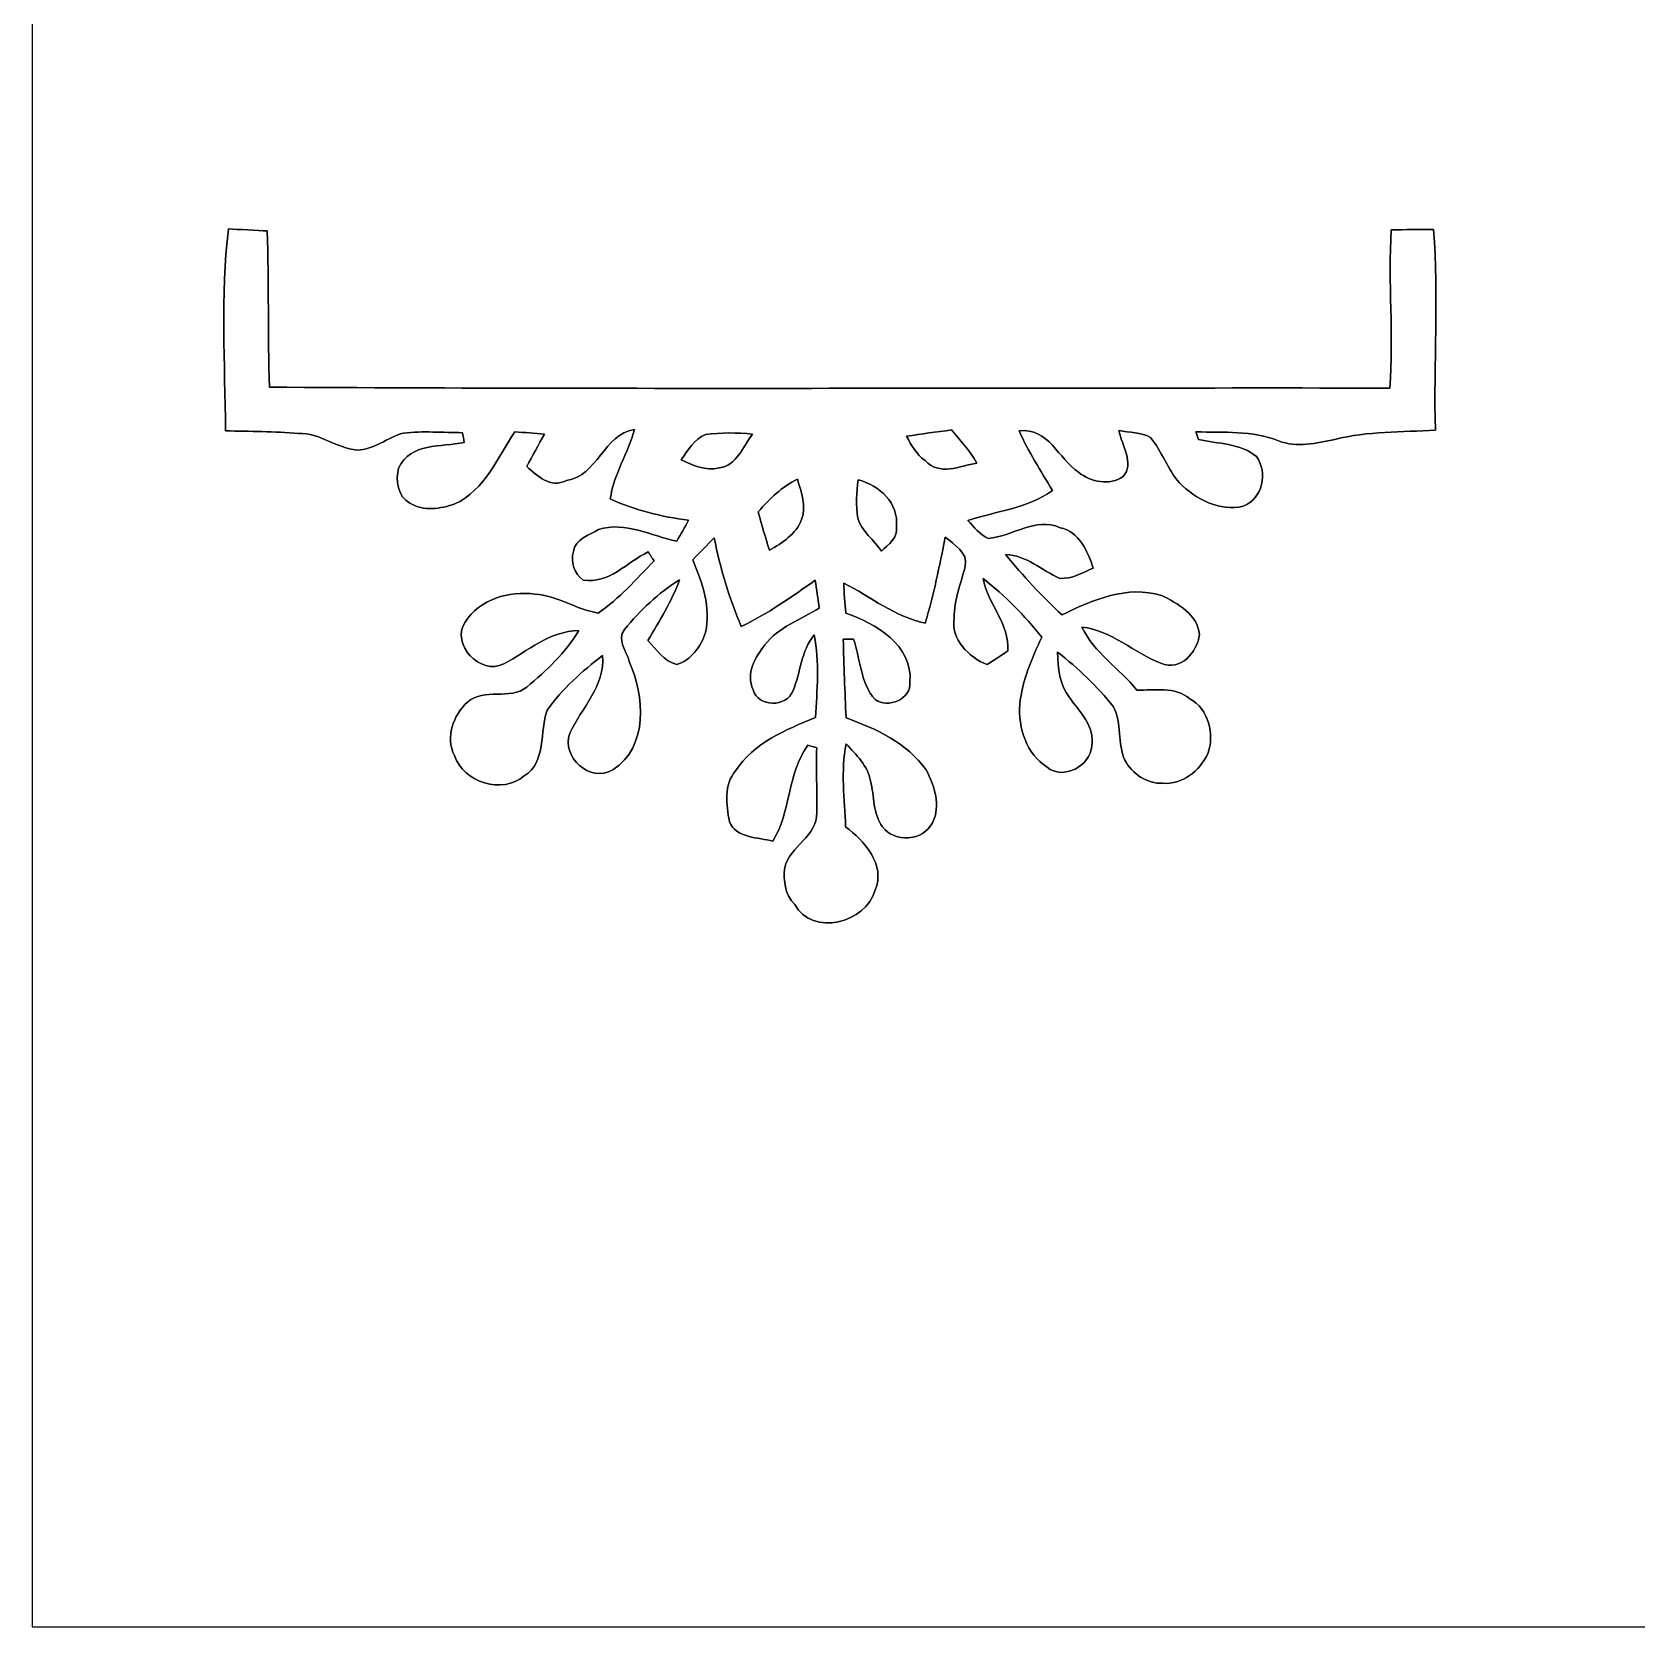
# Model space of a CAD drawing. Header units: centimetres. Extents: x -16.8 to 16.8, y -16.7 to 16.7.
# Drawn here: x -16.77 to 0, y -16.67 to 0 of the extents above; entities that cross this region are included whole.
import ezdxf

# ---------------------------------------------------------------- set-up
doc = ezdxf.new("R2010")
doc.units = ezdxf.units.CM
doc.header["$MEASUREMENT"] = 0
doc.layers.add('Layer 1', color=7, linetype='Continuous')

msp = doc.modelspace()

# ---------------------------------------------------------------- linework, layer by layer
at = {"layer": 'Layer 1', "color": 7}
for points, knots in [([(-16.77458, 16.66875), (-16.77458, 16.66875), (16.77458, 16.66875), (16.77458, 16.66875), (16.77458, 16.66875), (16.77458, 16.66875), (16.77458, -16.66875), (16.77458, -16.66875), (16.77458, -16.66875), (16.77458, -16.66875), (-16.77458, -16.66875), (-16.77458, -16.66875), (-16.77458, -16.66875), (-16.77458, -16.66875), (-16.77458, 16.66875), (-16.77458, 16.66875), (-16.77458, 16.66875), (-16.77458, 16.66875), (-16.77458, 16.66875), (-16.77458, 16.66875)], [0, 0, 0, 0, 0.16666667, 0.16666667, 0.16666667, 0.16666667, 0.33333333, 0.33333333, 0.33333333, 0.33333333, 0.5, 0.5, 0.5, 0.5, 0.66666667, 0.66666667, 0.66666667, 0.66666667, 1, 1, 1, 1]), ([(-14.72318, -2.05705), (-14.80361, -2.75661), (-14.75916, -3.46463), (-14.75176, -4.16701), (-14.75176, -4.16701), (-14.4974, -4.17407), (-14.24234, -4.17407), (-13.9887, -4.19488), (-13.9887, -4.19488), (-13.76786, -4.18747), (-13.59464, -4.35046), (-13.3798, -4.36809), (-13.3798, -4.36809), (-13.19918, -4.36951), (-13.06019, -4.23298), (-12.89121, -4.19135), (-12.89121, -4.19135), (-12.68765, -4.16666), (-12.48093, -4.18712), (-12.27596, -4.18677), (-12.27596, -4.18677), (-12.27138, -4.21217), (-12.26185, -4.26261), (-12.25691, -4.28801), (-12.25691, -4.28801), (-12.49856, -4.33987), (-12.81783, -4.28766), (-12.94306, -4.55612), (-12.94306, -4.55612), (-12.97693, -4.67819), (-12.954, -4.85881), (-12.82524, -4.92301), (-12.82524, -4.92301), (-12.68307, -5.01156), (-12.5035, -4.98299), (-12.35428, -4.93042), (-12.35428, -4.93042), (-12.04031, -4.78508), (-11.90943, -4.44747), (-11.72916, -4.17724), (-11.72916, -4.17724), (-11.62579, -4.18571), (-11.52278, -4.19347), (-11.41906, -4.2037), (-11.41906, -4.2037), (-11.48256, -4.31482), (-11.54501, -4.42736), (-11.60427, -4.54096), (-11.60427, -4.54096), (-11.48997, -4.6415), (-11.36015, -4.76885), (-11.1887, -4.68806), (-11.1887, -4.68806), (-10.85921, -4.63832), (-10.80382, -4.20264), (-10.4775, -4.15325), (-10.4775, -4.15325), (-10.54276, -4.40267), (-10.69834, -4.61963), (-10.73044, -4.87962), (-10.73044, -4.87962), (-10.47115, -5.00062), (-10.19351, -5.06377), (-9.912, -5.10258), (-9.912, -5.10258), (-9.95151, -5.17631), (-9.99349, -5.24863), (-10.03653, -5.32024), (-10.03653, -5.32024), (-10.3064, -5.26627), (-10.57381, -5.1121), (-10.8525, -5.19783), (-10.8525, -5.19783), (-10.94599, -5.25639), (-11.10086, -5.29872), (-11.11603, -5.42819), (-11.11603, -5.42819), (-11.15131, -5.53967), (-11.10298, -5.65997), (-11.01513, -5.72805), (-11.01513, -5.72805), (-10.74349, -5.77109), (-10.55934, -5.54037), (-10.33427, -5.43384), (-10.33427, -5.43384), (-10.3191, -5.45712), (-10.28806, -5.50404), (-10.27289, -5.52732), (-10.27289, -5.52732), (-10.46163, -5.71465), (-10.63449, -5.9249), (-10.8585, -6.07166), (-10.8585, -6.07166), (-11.08604, -6.03673), (-11.2843, -5.8861), (-11.51819, -5.87446), (-11.51819, -5.87446), (-11.78595, -5.83741), (-12.10098, -5.92631), (-12.24774, -6.16797), (-12.24774, -6.16797), (-12.40261, -6.39657), (-12.08723, -6.72712), (-11.84451, -6.604), (-11.84451, -6.604), (-11.59298, -6.46959), (-11.36403, -6.26004), (-11.06099, -6.25546), (-11.06099, -6.25546), (-11.19752, -6.48723), (-11.39966, -6.67314), (-11.60286, -6.84601), (-11.60286, -6.84601), (-11.78172, -6.98641), (-12.04877, -6.85059), (-12.2234, -7.00193), (-12.2234, -7.00193), (-12.37051, -7.14093), (-12.45976, -7.36882), (-12.35957, -7.56144), (-12.35957, -7.56144), (-12.25973, -7.84507), (-11.86215, -7.96996), (-11.62967, -7.77381), (-11.62967, -7.77381), (-11.39684, -7.62741), (-11.47022, -7.3092), (-11.39014, -7.08625), (-11.39014, -7.08625), (-11.2335, -6.8647), (-11.02607, -6.68091), (-10.81193, -6.51616), (-10.81193, -6.51616), (-10.78265, -6.83683), (-11.03101, -7.06014), (-11.15413, -7.32825), (-11.15413, -7.32825), (-11.24373, -7.5819), (-10.94317, -7.85001), (-10.70434, -7.71102), (-10.70434, -7.71102), (-10.32757, -7.46301), (-10.37555, -6.94196), (-10.53253, -6.57825), (-10.53253, -6.57825), (-10.55899, -6.47171), (-10.66588, -6.34929), (-10.58333, -6.24417), (-10.58333, -6.24417), (-10.41788, -6.04449), (-10.22703, -5.86176), (-10.00619, -5.72382), (-10.00619, -5.72382), (-10.08803, -5.9496), (-10.21786, -6.1535), (-10.33815, -6.36023), (-10.33815, -6.36023), (-10.24784, -6.45266), (-10.16953, -6.57684), (-10.03618, -6.6107), (-10.03618, -6.6107), (-9.88695, -6.56555), (-9.78076, -6.42126), (-9.73596, -6.27662), (-9.73596, -6.27662), (-9.67458, -6.01486), (-9.7723, -5.75416), (-9.86719, -5.51462), (-9.86719, -5.51462), (-9.79382, -5.43772), (-9.72009, -5.36152), (-9.64459, -5.28743), (-9.64459, -5.28743), (-9.58109, -5.60423), (-9.49008, -5.91467), (-9.36131, -6.21136), (-9.36131, -6.21136), (-9.08544, -6.08189), (-8.83779, -5.90268), (-8.58838, -5.72946), (-8.58838, -5.72946), (-8.5725, -5.82824), (-8.56156, -5.91679), (-8.54604, -6.0198), (-8.54604, -6.0198), (-8.74254, -6.13763), (-8.97079, -6.22018), (-9.11684, -6.40574), (-9.11684, -6.40574), (-9.21561, -6.53768), (-9.31686, -6.70207), (-9.2389, -6.87388), (-9.2389, -6.87388), (-9.18739, -7.06014), (-8.88753, -7.05944), (-8.82015, -6.88305), (-8.82015, -6.88305), (-8.74007, -6.69078), (-8.73795, -6.46783), (-8.60002, -6.30096), (-8.60002, -6.30096), (-8.53969, -6.58424), (-8.57179, -6.87811), (-8.58591, -7.16492), (-8.58591, -7.16492), (-8.89564, -7.29051), (-9.23325, -7.42809), (-9.42093, -7.72231), (-9.42093, -7.72231), (-9.54758, -7.86659), (-9.51618, -8.0772), (-9.48619, -8.25041), (-9.48619, -8.25041), (-9.41776, -8.42786), (-9.17928, -8.41481), (-9.03217, -8.45714), (-9.03217, -8.45714), (-8.84202, -8.14458), (-8.88012, -7.75617), (-8.66775, -7.45314), (-8.66775, -7.45314), (-8.64411, -7.46019), (-8.59649, -7.4736), (-8.5725, -7.4803), (-8.5725, -7.4803), (-8.58061, -7.70572), (-8.56827, -7.9308), (-8.5725, -8.15622), (-8.5725, -8.15622), (-8.56403, -8.40105), (-8.85402, -8.51182), (-8.90799, -8.73231), (-8.90799, -8.73231), (-8.92351, -8.86848), (-8.90341, -9.01665), (-8.80251, -9.12001), (-8.80251, -9.12001), (-8.61695, -9.4555), (-8.05603, -9.31122), (-7.96255, -8.96796), (-7.96255, -8.96796), (-7.85036, -8.70373), (-8.07649, -8.45185), (-8.27123, -8.30509), (-8.27123, -8.30509), (-8.28216, -8.01793), (-8.3245, -7.72372), (-8.26453, -7.43902), (-8.26453, -7.43902), (-8.16328, -7.55403), (-8.03663, -7.66727), (-8.01053, -7.82602), (-8.01053, -7.82602), (-7.96925, -7.98583), (-7.98971, -8.17033), (-7.88458, -8.30721), (-7.88458, -8.30721), (-7.76111, -8.47619), (-7.45525, -8.45502), (-7.36318, -8.26382), (-7.36318, -8.26382), (-7.27357, -8.08637), (-7.34166, -7.87612), (-7.42915, -7.71243), (-7.42915, -7.71243), (-7.62635, -7.42985), (-7.95338, -7.28098), (-8.26699, -7.16739), (-8.26699, -7.16739), (-8.27652, -6.89257), (-8.29169, -6.61917), (-8.29522, -6.34471), (-8.29522, -6.34471), (-8.25994, -6.34471), (-8.22466, -6.34506), (-8.18938, -6.34541), (-8.18938, -6.34541), (-8.11389, -6.55214), (-8.11883, -6.80544), (-7.96219, -6.97548), (-7.96219, -6.97548), (-7.82602, -7.0739), (-7.58543, -6.97406), (-7.59813, -6.79168), (-7.59813, -6.79168), (-7.57308, -6.40256), (-7.95232, -6.18525), (-8.27017, -6.07166), (-8.27017, -6.07166), (-8.27864, -5.96583), (-8.2864, -5.86387), (-8.29063, -5.75874), (-8.29063, -5.75874), (-8.00876, -5.90197), (-7.75582, -6.11187), (-7.43973, -6.17784), (-7.43973, -6.17784), (-7.35118, -5.88222), (-7.28874, -5.57953), (-7.22912, -5.2772), (-7.22912, -5.2772), (-7.14093, -5.35799), (-6.98535, -5.44054), (-7.02134, -5.58236), (-7.02134, -5.58236), (-7.06402, -5.76121), (-7.13952, -5.93337), (-7.13528, -6.12175), (-7.13528, -6.12175), (-7.1755, -6.34965), (-6.98359, -6.53309), (-6.79168, -6.6107), (-6.79168, -6.6107), (-6.7377, -6.57507), (-6.62975, -6.50381), (-6.57613, -6.46818), (-6.57613, -6.46818), (-6.55496, -6.18278), (-6.78603, -5.97817), (-6.83401, -5.71041), (-6.83401, -5.71041), (-6.60541, -5.88963), (-6.40221, -6.09882), (-6.21947, -6.3246), (-6.21947, -6.3246), (-6.32742, -6.5465), (-6.42303, -6.77898), (-6.4516, -7.02627), (-6.4516, -7.02627), (-6.46712, -7.27287), (-6.38246, -7.54521), (-6.16444, -7.68209), (-6.16444, -7.68209), (-5.99899, -7.82567), (-5.709, -7.66657), (-5.69807, -7.46196), (-5.69807, -7.46196), (-5.66808, -7.25311), (-5.81942, -7.106), (-5.93161, -6.95607), (-5.93161, -6.95607), (-6.03568, -6.82237), (-6.05226, -6.64492), (-6.05649, -6.48229), (-6.05649, -6.48229), (-5.83883, -6.64669), (-5.64303, -6.84071), (-5.47088, -7.05238), (-5.47088, -7.05238), (-5.38198, -7.22418), (-5.43031, -7.43444), (-5.35164, -7.61048), (-5.35164, -7.61048), (-5.2765, -7.75088), (-5.12128, -7.85954), (-4.95794, -7.85036), (-4.95794, -7.85036), (-4.75051, -7.86977), (-4.57094, -7.71984), (-4.48557, -7.5438), (-4.48557, -7.5438), (-4.41113, -7.34236), (-4.47604, -7.07143), (-4.67431, -6.96701), (-4.67431, -6.96701), (-4.83129, -6.83754), (-5.04155, -6.88093), (-5.22605, -6.87811), (-5.22605, -6.87811), (-5.40632, -6.6481), (-5.67655, -6.48935), (-5.80037, -6.21841), (-5.80037, -6.21841), (-5.48922, -6.2544), (-5.25956, -6.48617), (-4.97734, -6.59518), (-4.97734, -6.59518), (-4.76885, -6.68655), (-4.59528, -6.48018), (-4.572, -6.29708), (-4.572, -6.29708), (-4.5914, -6.0893), (-4.80236, -5.97006), (-4.96852, -5.88786), (-4.96852, -5.88786), (-5.32765, -5.77991), (-5.68995, -5.93372), (-6.00851, -6.09141), (-6.00851, -6.09141), (-6.22159, -5.89739), (-6.41562, -5.6829), (-6.59906, -5.46065), (-6.59906, -5.46065), (-6.38316, -5.46594), (-6.21983, -5.62645), (-6.0325, -5.70971), (-6.0325, -5.70971), (-5.90479, -5.71606), (-5.79367, -5.65326), (-5.6829, -5.60246), (-5.6829, -5.60246), (-5.74005, -5.43137), (-5.8293, -5.21935), (-6.02791, -5.17984), (-6.02791, -5.17984), (-6.28897, -5.06659), (-6.52498, -5.27191), (-6.78039, -5.29202), (-6.78039, -5.29202), (-6.86964, -5.25392), (-6.92856, -5.17243), (-6.99276, -5.10364), (-6.99276, -5.10364), (-6.69608, -5.00768), (-6.37046, -4.97699), (-6.11011, -4.79284), (-6.11011, -4.79284), (-6.23041, -4.58682), (-6.35988, -4.38467), (-6.45866, -4.16736), (-6.45866, -4.16736), (-6.14539, -4.13385), (-6.05084, -4.45911), (-5.8353, -4.59987), (-5.8353, -4.59987), (-5.71041, -4.70535), (-5.50968, -4.74133), (-5.37139, -4.64644), (-5.37139, -4.64644), (-5.24722, -4.51062), (-5.38762, -4.31659), (-5.41373, -4.16419), (-5.41373, -4.16419), (-5.30437, -4.18747), (-5.18372, -4.18077), (-5.08353, -4.2358), (-5.08353, -4.2358), (-4.96711, -4.38326), (-4.90643, -4.56847), (-4.7812, -4.70994), (-4.7812, -4.70994), (-4.6101, -4.88632), (-4.36598, -5.0105), (-4.11445, -4.95582), (-4.11445, -4.95582), (-3.91125, -4.8768), (-3.85374, -4.60163), (-3.97792, -4.43618), (-3.97792, -4.43618), (-4.14302, -4.29436), (-4.38291, -4.30459), (-4.58364, -4.25768), (-4.58364, -4.25768), (-4.58999, -4.23721), (-4.60269, -4.197), (-4.60904, -4.17654), (-4.60904, -4.17654), (-4.32082, -4.18959), (-4.01814, -4.15925), (-3.74579, -4.27143), (-3.74579, -4.27143), (-3.55741, -4.34763), (-3.34857, -4.29648), (-3.15666, -4.25662), (-3.15666, -4.25662), (-2.81376, -4.17124), (-2.4578, -4.17936), (-2.10679, -4.16207), (-2.10679, -4.16207), (-2.12478, -3.46251), (-2.07222, -2.76225), (-2.12549, -2.0641), (-2.12549, -2.0641), (-2.2733, -2.0641), (-2.42076, -2.06481), (-2.56787, -2.06587), (-2.56787, -2.06587), (-2.60103, -2.61691), (-2.54141, -3.16971), (-2.58269, -3.72039), (-2.58269, -3.72039), (-6.48617, -3.71616), (-10.39036, -3.73556), (-14.29385, -3.71087), (-14.29385, -3.71087), (-14.30973, -3.16653), (-14.30055, -2.62184), (-14.31608, -2.07786), (-14.31608, -2.07786), (-14.41768, -2.07257), (-14.62123, -2.06234), (-14.72318, -2.05705)], [0, 0, 0, 0, 0.00806452, 0.00806452, 0.00806452, 0.00806452, 0.01612903, 0.01612903, 0.01612903, 0.01612903, 0.02419355, 0.02419355, 0.02419355, 0.02419355, 0.03225806, 0.03225806, 0.03225806, 0.03225806, 0.04032258, 0.04032258, 0.04032258, 0.04032258, 0.0483871, 0.0483871, 0.0483871, 0.0483871, 0.05645161, 0.05645161, 0.05645161, 0.05645161, 0.06451613, 0.06451613, 0.06451613, 0.06451613, 0.07258065, 0.07258065, 0.07258065, 0.07258065, 0.08064516, 0.08064516, 0.08064516, 0.08064516, 0.08870968, 0.08870968, 0.08870968, 0.08870968, 0.09677419, 0.09677419, 0.09677419, 0.09677419, 0.10483871, 0.10483871, 0.10483871, 0.10483871, 0.11290323, 0.11290323, 0.11290323, 0.11290323, 0.12096774, 0.12096774, 0.12096774, 0.12096774, 0.12903226, 0.12903226, 0.12903226, 0.12903226, 0.13709677, 0.13709677, 0.13709677, 0.13709677, 0.14516129, 0.14516129, 0.14516129, 0.14516129, 0.15322581, 0.15322581, 0.15322581, 0.15322581, 0.16129032, 0.16129032, 0.16129032, 0.16129032, 0.16935484, 0.16935484, 0.16935484, 0.16935484, 0.17741935, 0.17741935, 0.17741935, 0.17741935, 0.18548387, 0.18548387, 0.18548387, 0.18548387, 0.19354839, 0.19354839, 0.19354839, 0.19354839, 0.2016129, 0.2016129, 0.2016129, 0.2016129, 0.20967742, 0.20967742, 0.20967742, 0.20967742, 0.21774194, 0.21774194, 0.21774194, 0.21774194, 0.22580645, 0.22580645, 0.22580645, 0.22580645, 0.23387097, 0.23387097, 0.23387097, 0.23387097, 0.24193548, 0.24193548, 0.24193548, 0.24193548, 0.25, 0.25, 0.25, 0.25, 0.25806452, 0.25806452, 0.25806452, 0.25806452, 0.26612903, 0.26612903, 0.26612903, 0.26612903, 0.27419355, 0.27419355, 0.27419355, 0.27419355, 0.28225806, 0.28225806, 0.28225806, 0.28225806, 0.29032258, 0.29032258, 0.29032258, 0.29032258, 0.2983871, 0.2983871, 0.2983871, 0.2983871, 0.30645161, 0.30645161, 0.30645161, 0.30645161, 0.31451613, 0.31451613, 0.31451613, 0.31451613, 0.32258065, 0.32258065, 0.32258065, 0.32258065, 0.33064516, 0.33064516, 0.33064516, 0.33064516, 0.33870968, 0.33870968, 0.33870968, 0.33870968, 0.34677419, 0.34677419, 0.34677419, 0.34677419, 0.35483871, 0.35483871, 0.35483871, 0.35483871, 0.36290323, 0.36290323, 0.36290323, 0.36290323, 0.37096774, 0.37096774, 0.37096774, 0.37096774, 0.37903226, 0.37903226, 0.37903226, 0.37903226, 0.38709677, 0.38709677, 0.38709677, 0.38709677, 0.39516129, 0.39516129, 0.39516129, 0.39516129, 0.40322581, 0.40322581, 0.40322581, 0.40322581, 0.41129032, 0.41129032, 0.41129032, 0.41129032, 0.41935484, 0.41935484, 0.41935484, 0.41935484, 0.42741935, 0.42741935, 0.42741935, 0.42741935, 0.43548387, 0.43548387, 0.43548387, 0.43548387, 0.44354839, 0.44354839, 0.44354839, 0.44354839, 0.4516129, 0.4516129, 0.4516129, 0.4516129, 0.45967742, 0.45967742, 0.45967742, 0.45967742, 0.46774194, 0.46774194, 0.46774194, 0.46774194, 0.47580645, 0.47580645, 0.47580645, 0.47580645, 0.48387097, 0.48387097, 0.48387097, 0.48387097, 0.49193548, 0.49193548, 0.49193548, 0.49193548, 0.5, 0.5, 0.5, 0.5, 0.50806452, 0.50806452, 0.50806452, 0.50806452, 0.51612903, 0.51612903, 0.51612903, 0.51612903, 0.52419355, 0.52419355, 0.52419355, 0.52419355, 0.53225806, 0.53225806, 0.53225806, 0.53225806, 0.54032258, 0.54032258, 0.54032258, 0.54032258, 0.5483871, 0.5483871, 0.5483871, 0.5483871, 0.55645161, 0.55645161, 0.55645161, 0.55645161, 0.56451613, 0.56451613, 0.56451613, 0.56451613, 0.57258065, 0.57258065, 0.57258065, 0.57258065, 0.58064516, 0.58064516, 0.58064516, 0.58064516, 0.58870968, 0.58870968, 0.58870968, 0.58870968, 0.59677419, 0.59677419, 0.59677419, 0.59677419, 0.60483871, 0.60483871, 0.60483871, 0.60483871, 0.61290323, 0.61290323, 0.61290323, 0.61290323, 0.62096774, 0.62096774, 0.62096774, 0.62096774, 0.62903226, 0.62903226, 0.62903226, 0.62903226, 0.63709677, 0.63709677, 0.63709677, 0.63709677, 0.64516129, 0.64516129, 0.64516129, 0.64516129, 0.65322581, 0.65322581, 0.65322581, 0.65322581, 0.66129032, 0.66129032, 0.66129032, 0.66129032, 0.66935484, 0.66935484, 0.66935484, 0.66935484, 0.67741935, 0.67741935, 0.67741935, 0.67741935, 0.68548387, 0.68548387, 0.68548387, 0.68548387, 0.69354839, 0.69354839, 0.69354839, 0.69354839, 0.7016129, 0.7016129, 0.7016129, 0.7016129, 0.70967742, 0.70967742, 0.70967742, 0.70967742, 0.71774194, 0.71774194, 0.71774194, 0.71774194, 0.72580645, 0.72580645, 0.72580645, 0.72580645, 0.73387097, 0.73387097, 0.73387097, 0.73387097, 0.74193548, 0.74193548, 0.74193548, 0.74193548, 0.75, 0.75, 0.75, 0.75, 0.75806452, 0.75806452, 0.75806452, 0.75806452, 0.76612903, 0.76612903, 0.76612903, 0.76612903, 0.77419355, 0.77419355, 0.77419355, 0.77419355, 0.78225806, 0.78225806, 0.78225806, 0.78225806, 0.79032258, 0.79032258, 0.79032258, 0.79032258, 0.7983871, 0.7983871, 0.7983871, 0.7983871, 0.80645161, 0.80645161, 0.80645161, 0.80645161, 0.81451613, 0.81451613, 0.81451613, 0.81451613, 0.82258065, 0.82258065, 0.82258065, 0.82258065, 0.83064516, 0.83064516, 0.83064516, 0.83064516, 0.83870968, 0.83870968, 0.83870968, 0.83870968, 0.84677419, 0.84677419, 0.84677419, 0.84677419, 0.85483871, 0.85483871, 0.85483871, 0.85483871, 0.86290323, 0.86290323, 0.86290323, 0.86290323, 0.87096774, 0.87096774, 0.87096774, 0.87096774, 0.87903226, 0.87903226, 0.87903226, 0.87903226, 0.88709677, 0.88709677, 0.88709677, 0.88709677, 0.89516129, 0.89516129, 0.89516129, 0.89516129, 0.90322581, 0.90322581, 0.90322581, 0.90322581, 0.91129032, 0.91129032, 0.91129032, 0.91129032, 0.91935484, 0.91935484, 0.91935484, 0.91935484, 0.92741935, 0.92741935, 0.92741935, 0.92741935, 0.93548387, 0.93548387, 0.93548387, 0.93548387, 0.94354839, 0.94354839, 0.94354839, 0.94354839, 0.9516129, 0.9516129, 0.9516129, 0.9516129, 0.95967742, 0.95967742, 0.95967742, 0.95967742, 0.96774194, 0.96774194, 0.96774194, 0.96774194, 0.97580645, 0.97580645, 0.97580645, 0.97580645, 0.98387097, 0.98387097, 0.98387097, 0.98387097, 1, 1, 1, 1]), ([(-9.73737, -4.20652), (-9.57333, -4.18324), (-9.40753, -4.18747), (-9.24278, -4.20088), (-9.24278, -4.20088), (-9.34367, -4.32964), (-9.40858, -4.53425), (-9.59238, -4.55436), (-9.59238, -4.55436), (-9.73561, -4.59105), (-9.86649, -4.52826), (-9.99031, -4.46899), (-9.99031, -4.46899), (-9.91694, -4.37374), (-9.85485, -4.25309), (-9.73737, -4.20652)], [0, 0, 0, 0, 0.2, 0.2, 0.2, 0.2, 0.4, 0.4, 0.4, 0.4, 0.6, 0.6, 0.6, 0.6, 1, 1, 1, 1]), ([(-7.63411, -4.22487), (-7.47818, -4.20053), (-7.32226, -4.17865), (-7.16562, -4.15819), (-7.16562, -4.15819), (-7.06967, -4.26755), (-6.97159, -4.37691), (-6.89892, -4.50427), (-6.89892, -4.50427), (-7.07849, -4.53602), (-7.29615, -4.6415), (-7.44079, -4.47781), (-7.44079, -4.47781), (-7.5311, -4.41572), (-7.58261, -4.31765), (-7.63411, -4.22487)], [0, 0, 0, 0, 0.2, 0.2, 0.2, 0.2, 0.4, 0.4, 0.4, 0.4, 0.6, 0.6, 0.6, 0.6, 1, 1, 1, 1]), ([(-9.18386, -5.01333), (-9.06427, -4.88033), (-8.93798, -4.74874), (-8.77253, -4.67325), (-8.77253, -4.67325), (-8.73795, -4.80907), (-8.67622, -4.95582), (-8.73125, -5.09552), (-8.73125, -5.09552), (-8.78911, -5.24545), (-8.93233, -5.33929), (-9.0678, -5.41443), (-9.0678, -5.41443), (-9.10978, -5.28214), (-9.14859, -5.14738), (-9.18386, -5.01333)], [0, 0, 0, 0, 0.2, 0.2, 0.2, 0.2, 0.4, 0.4, 0.4, 0.4, 0.6, 0.6, 0.6, 0.6, 1, 1, 1, 1]), ([(-8.13964, -4.67854), (-7.91951, -4.73675), (-7.71243, -4.92054), (-7.74065, -5.17066), (-7.74065, -5.17066), (-7.71878, -5.28567), (-7.82532, -5.35517), (-7.89623, -5.42396), (-7.89623, -5.42396), (-7.97772, -5.30966), (-8.09943, -5.21758), (-8.14458, -5.08106), (-8.14458, -5.08106), (-8.16504, -4.94665), (-8.15799, -4.81189), (-8.13964, -4.67854)], [0, 0, 0, 0, 0.2, 0.2, 0.2, 0.2, 0.4, 0.4, 0.4, 0.4, 0.6, 0.6, 0.6, 0.6, 1, 1, 1, 1])]:
    msp.add_open_spline(points, degree=3, knots=knots, dxfattribs=at)
at = {"layer": 'Layer 1', "color": 251}
for points, knots in [([(-14.72318, -2.05705), (-14.62123, -2.06234), (-14.41768, -2.07257), (-14.31608, -2.07786), (-14.31608, -2.07786), (-14.30055, -2.62184), (-14.30973, -3.16653), (-14.29385, -3.71087), (-14.29385, -3.71087), (-10.39036, -3.73556), (-6.48617, -3.71616), (-2.58269, -3.72039), (-2.58269, -3.72039), (-2.54141, -3.16971), (-2.60103, -2.61691), (-2.56787, -2.06587), (-2.56787, -2.06587), (-2.42076, -2.06481), (-2.2733, -2.0641), (-2.12549, -2.0641), (-2.12549, -2.0641), (-2.07222, -2.76225), (-2.12478, -3.46251), (-2.10679, -4.16207), (-2.10679, -4.16207), (-2.4578, -4.17936), (-2.81376, -4.17124), (-3.15666, -4.25662), (-3.15666, -4.25662), (-3.34857, -4.29648), (-3.55741, -4.34763), (-3.74579, -4.27143), (-3.74579, -4.27143), (-4.01814, -4.15925), (-4.32082, -4.18959), (-4.60904, -4.17654), (-4.60904, -4.17654), (-4.60269, -4.197), (-4.58999, -4.23721), (-4.58364, -4.25768), (-4.58364, -4.25768), (-4.38291, -4.30459), (-4.14302, -4.29436), (-3.97792, -4.43618), (-3.97792, -4.43618), (-3.85374, -4.60163), (-3.91125, -4.8768), (-4.11445, -4.95582), (-4.11445, -4.95582), (-4.36598, -5.0105), (-4.6101, -4.88632), (-4.7812, -4.70994), (-4.7812, -4.70994), (-4.90643, -4.56847), (-4.96711, -4.38326), (-5.08353, -4.2358), (-5.08353, -4.2358), (-5.18372, -4.18077), (-5.30437, -4.18747), (-5.41373, -4.16419), (-5.41373, -4.16419), (-5.38762, -4.31659), (-5.24722, -4.51062), (-5.37139, -4.64644), (-5.37139, -4.64644), (-5.50968, -4.74133), (-5.71041, -4.70535), (-5.8353, -4.59987), (-5.8353, -4.59987), (-6.05084, -4.45911), (-6.14539, -4.13385), (-6.45866, -4.16736), (-6.45866, -4.16736), (-6.35988, -4.38467), (-6.23041, -4.58682), (-6.11011, -4.79284), (-6.11011, -4.79284), (-6.37046, -4.97699), (-6.69608, -5.00768), (-6.99276, -5.10364), (-6.99276, -5.10364), (-6.92856, -5.17243), (-6.86964, -5.25392), (-6.78039, -5.29202), (-6.78039, -5.29202), (-6.52498, -5.27191), (-6.28897, -5.06659), (-6.02791, -5.17984), (-6.02791, -5.17984), (-5.8293, -5.21935), (-5.74005, -5.43137), (-5.6829, -5.60246), (-5.6829, -5.60246), (-5.79367, -5.65326), (-5.90479, -5.71606), (-6.0325, -5.70971), (-6.0325, -5.70971), (-6.21983, -5.62645), (-6.38316, -5.46594), (-6.59906, -5.46065), (-6.59906, -5.46065), (-6.41562, -5.6829), (-6.22159, -5.89739), (-6.00851, -6.09141), (-6.00851, -6.09141), (-5.68995, -5.93372), (-5.32765, -5.77991), (-4.96852, -5.88786), (-4.96852, -5.88786), (-4.80236, -5.97006), (-4.5914, -6.0893), (-4.572, -6.29708), (-4.572, -6.29708), (-4.59528, -6.48018), (-4.76885, -6.68655), (-4.97734, -6.59518), (-4.97734, -6.59518), (-5.25956, -6.48617), (-5.48922, -6.2544), (-5.80037, -6.21841), (-5.80037, -6.21841), (-5.67655, -6.48935), (-5.40632, -6.6481), (-5.22605, -6.87811), (-5.22605, -6.87811), (-5.04155, -6.88093), (-4.83129, -6.83754), (-4.67431, -6.96701), (-4.67431, -6.96701), (-4.47604, -7.07143), (-4.41113, -7.34236), (-4.48557, -7.5438), (-4.48557, -7.5438), (-4.57094, -7.71984), (-4.75051, -7.86977), (-4.95794, -7.85036), (-4.95794, -7.85036), (-5.12128, -7.85954), (-5.2765, -7.75088), (-5.35164, -7.61048), (-5.35164, -7.61048), (-5.43031, -7.43444), (-5.38198, -7.22418), (-5.47088, -7.05238), (-5.47088, -7.05238), (-5.64303, -6.84071), (-5.83883, -6.64669), (-6.05649, -6.48229), (-6.05649, -6.48229), (-6.05226, -6.64492), (-6.03568, -6.82237), (-5.93161, -6.95607), (-5.93161, -6.95607), (-5.81942, -7.106), (-5.66808, -7.25311), (-5.69807, -7.46196), (-5.69807, -7.46196), (-5.709, -7.66657), (-5.99899, -7.82567), (-6.16444, -7.68209), (-6.16444, -7.68209), (-6.38246, -7.54521), (-6.46712, -7.27287), (-6.4516, -7.02627), (-6.4516, -7.02627), (-6.42303, -6.77898), (-6.32742, -6.5465), (-6.21947, -6.3246), (-6.21947, -6.3246), (-6.40221, -6.09882), (-6.60541, -5.88963), (-6.83401, -5.71041), (-6.83401, -5.71041), (-6.78603, -5.97817), (-6.55496, -6.18278), (-6.57613, -6.46818), (-6.57613, -6.46818), (-6.62975, -6.50381), (-6.7377, -6.57507), (-6.79168, -6.6107), (-6.79168, -6.6107), (-6.98359, -6.53309), (-7.1755, -6.34965), (-7.13528, -6.12175), (-7.13528, -6.12175), (-7.13952, -5.93337), (-7.06402, -5.76121), (-7.02134, -5.58236), (-7.02134, -5.58236), (-6.98535, -5.44054), (-7.14093, -5.35799), (-7.22912, -5.2772), (-7.22912, -5.2772), (-7.28874, -5.57953), (-7.35118, -5.88222), (-7.43973, -6.17784), (-7.43973, -6.17784), (-7.75582, -6.11187), (-8.00876, -5.90197), (-8.29063, -5.75874), (-8.29063, -5.75874), (-8.2864, -5.86387), (-8.27864, -5.96583), (-8.27017, -6.07166), (-8.27017, -6.07166), (-7.95232, -6.18525), (-7.57308, -6.40256), (-7.59813, -6.79168), (-7.59813, -6.79168), (-7.58543, -6.97406), (-7.82602, -7.0739), (-7.96219, -6.97548), (-7.96219, -6.97548), (-8.11883, -6.80544), (-8.11389, -6.55214), (-8.18938, -6.34541), (-8.18938, -6.34541), (-8.22466, -6.34506), (-8.25994, -6.34471), (-8.29522, -6.34471), (-8.29522, -6.34471), (-8.29169, -6.61917), (-8.27652, -6.89257), (-8.26699, -7.16739), (-8.26699, -7.16739), (-7.95338, -7.28098), (-7.62635, -7.42985), (-7.42915, -7.71243), (-7.42915, -7.71243), (-7.34166, -7.87612), (-7.27357, -8.08637), (-7.36318, -8.26382), (-7.36318, -8.26382), (-7.45525, -8.45502), (-7.76111, -8.47619), (-7.88458, -8.30721), (-7.88458, -8.30721), (-7.98971, -8.17033), (-7.96925, -7.98583), (-8.01053, -7.82602), (-8.01053, -7.82602), (-8.03663, -7.66727), (-8.16328, -7.55403), (-8.26453, -7.43902), (-8.26453, -7.43902), (-8.3245, -7.72372), (-8.28216, -8.01793), (-8.27123, -8.30509), (-8.27123, -8.30509), (-8.07649, -8.45185), (-7.85036, -8.70373), (-7.96255, -8.96796), (-7.96255, -8.96796), (-8.05603, -9.31122), (-8.61695, -9.4555), (-8.80251, -9.12001), (-8.80251, -9.12001), (-8.90341, -9.01665), (-8.92351, -8.86848), (-8.90799, -8.73231), (-8.90799, -8.73231), (-8.85402, -8.51182), (-8.56403, -8.40105), (-8.5725, -8.15622), (-8.5725, -8.15622), (-8.56827, -7.9308), (-8.58061, -7.70572), (-8.5725, -7.4803), (-8.5725, -7.4803), (-8.59649, -7.4736), (-8.64411, -7.46019), (-8.66775, -7.45314), (-8.66775, -7.45314), (-8.88012, -7.75617), (-8.84202, -8.14458), (-9.03217, -8.45714), (-9.03217, -8.45714), (-9.17928, -8.41481), (-9.41776, -8.42786), (-9.48619, -8.25041), (-9.48619, -8.25041), (-9.51618, -8.0772), (-9.54758, -7.86659), (-9.42093, -7.72231), (-9.42093, -7.72231), (-9.23325, -7.42809), (-8.89564, -7.29051), (-8.58591, -7.16492), (-8.58591, -7.16492), (-8.57179, -6.87811), (-8.53969, -6.58424), (-8.60002, -6.30096), (-8.60002, -6.30096), (-8.73795, -6.46783), (-8.74007, -6.69078), (-8.82015, -6.88305), (-8.82015, -6.88305), (-8.88753, -7.05944), (-9.18739, -7.06014), (-9.2389, -6.87388), (-9.2389, -6.87388), (-9.31686, -6.70207), (-9.21561, -6.53768), (-9.11684, -6.40574), (-9.11684, -6.40574), (-8.97079, -6.22018), (-8.74254, -6.13763), (-8.54604, -6.0198), (-8.54604, -6.0198), (-8.56156, -5.91679), (-8.5725, -5.82824), (-8.58838, -5.72946), (-8.58838, -5.72946), (-8.83779, -5.90268), (-9.08544, -6.08189), (-9.36131, -6.21136), (-9.36131, -6.21136), (-9.49008, -5.91467), (-9.58109, -5.60423), (-9.64459, -5.28743), (-9.64459, -5.28743), (-9.72009, -5.36152), (-9.79382, -5.43772), (-9.86719, -5.51462), (-9.86719, -5.51462), (-9.7723, -5.75416), (-9.67458, -6.01486), (-9.73596, -6.27662), (-9.73596, -6.27662), (-9.78076, -6.42126), (-9.88695, -6.56555), (-10.03618, -6.6107), (-10.03618, -6.6107), (-10.16953, -6.57684), (-10.24784, -6.45266), (-10.33815, -6.36023), (-10.33815, -6.36023), (-10.21786, -6.1535), (-10.08803, -5.9496), (-10.00619, -5.72382), (-10.00619, -5.72382), (-10.22703, -5.86176), (-10.41788, -6.04449), (-10.58333, -6.24417), (-10.58333, -6.24417), (-10.66588, -6.34929), (-10.55899, -6.47171), (-10.53253, -6.57825), (-10.53253, -6.57825), (-10.37555, -6.94196), (-10.32757, -7.46301), (-10.70434, -7.71102), (-10.70434, -7.71102), (-10.94317, -7.85001), (-11.24373, -7.5819), (-11.15413, -7.32825), (-11.15413, -7.32825), (-11.03101, -7.06014), (-10.78265, -6.83683), (-10.81193, -6.51616), (-10.81193, -6.51616), (-11.02607, -6.68091), (-11.2335, -6.8647), (-11.39014, -7.08625), (-11.39014, -7.08625), (-11.47022, -7.3092), (-11.39684, -7.62741), (-11.62967, -7.77381), (-11.62967, -7.77381), (-11.86215, -7.96996), (-12.25973, -7.84507), (-12.35957, -7.56144), (-12.35957, -7.56144), (-12.45976, -7.36882), (-12.37051, -7.14093), (-12.2234, -7.00193), (-12.2234, -7.00193), (-12.04877, -6.85059), (-11.78172, -6.98641), (-11.60286, -6.84601), (-11.60286, -6.84601), (-11.39966, -6.67314), (-11.19752, -6.48723), (-11.06099, -6.25546), (-11.06099, -6.25546), (-11.36403, -6.26004), (-11.59298, -6.46959), (-11.84451, -6.604), (-11.84451, -6.604), (-12.08723, -6.72712), (-12.40261, -6.39657), (-12.24774, -6.16797), (-12.24774, -6.16797), (-12.10098, -5.92631), (-11.78595, -5.83741), (-11.51819, -5.87446), (-11.51819, -5.87446), (-11.2843, -5.8861), (-11.08604, -6.03673), (-10.8585, -6.07166), (-10.8585, -6.07166), (-10.63449, -5.9249), (-10.46163, -5.71465), (-10.27289, -5.52732), (-10.27289, -5.52732), (-10.28806, -5.50404), (-10.3191, -5.45712), (-10.33427, -5.43384), (-10.33427, -5.43384), (-10.55934, -5.54037), (-10.74349, -5.77109), (-11.01513, -5.72805), (-11.01513, -5.72805), (-11.10298, -5.65997), (-11.15131, -5.53967), (-11.11603, -5.42819), (-11.11603, -5.42819), (-11.10086, -5.29872), (-10.94599, -5.25639), (-10.8525, -5.19783), (-10.8525, -5.19783), (-10.57381, -5.1121), (-10.3064, -5.26627), (-10.03653, -5.32024), (-10.03653, -5.32024), (-9.99349, -5.24863), (-9.95151, -5.17631), (-9.912, -5.10258), (-9.912, -5.10258), (-10.19351, -5.06377), (-10.47115, -5.00062), (-10.73044, -4.87962), (-10.73044, -4.87962), (-10.69834, -4.61963), (-10.54276, -4.40267), (-10.4775, -4.15325), (-10.4775, -4.15325), (-10.80382, -4.20264), (-10.85921, -4.63832), (-11.1887, -4.68806), (-11.1887, -4.68806), (-11.36015, -4.76885), (-11.48997, -4.6415), (-11.60427, -4.54096), (-11.60427, -4.54096), (-11.54501, -4.42736), (-11.48256, -4.31482), (-11.41906, -4.2037), (-11.41906, -4.2037), (-11.52278, -4.19347), (-11.62579, -4.18571), (-11.72916, -4.17724), (-11.72916, -4.17724), (-11.90943, -4.44747), (-12.04031, -4.78508), (-12.35428, -4.93042), (-12.35428, -4.93042), (-12.5035, -4.98299), (-12.68307, -5.01156), (-12.82524, -4.92301), (-12.82524, -4.92301), (-12.954, -4.85881), (-12.97693, -4.67819), (-12.94306, -4.55612), (-12.94306, -4.55612), (-12.81783, -4.28766), (-12.49856, -4.33987), (-12.25691, -4.28801), (-12.25691, -4.28801), (-12.26185, -4.26261), (-12.27138, -4.21217), (-12.27596, -4.18677), (-12.27596, -4.18677), (-12.48093, -4.18712), (-12.68765, -4.16666), (-12.89121, -4.19135), (-12.89121, -4.19135), (-13.06019, -4.23298), (-13.19918, -4.36951), (-13.3798, -4.36809), (-13.3798, -4.36809), (-13.59464, -4.35046), (-13.76786, -4.18747), (-13.9887, -4.19488), (-13.9887, -4.19488), (-14.24234, -4.17407), (-14.4974, -4.17407), (-14.75176, -4.16701), (-14.75176, -4.16701), (-14.75916, -3.46463), (-14.80361, -2.75661), (-14.72318, -2.05705), (-14.72318, -2.05705), (-14.72318, -2.05705), (-14.72318, -2.05705), (-14.72318, -2.05705)], [0, 0, 0, 0, 0.008, 0.008, 0.008, 0.008, 0.016, 0.016, 0.016, 0.016, 0.024, 0.024, 0.024, 0.024, 0.032, 0.032, 0.032, 0.032, 0.04, 0.04, 0.04, 0.04, 0.048, 0.048, 0.048, 0.048, 0.056, 0.056, 0.056, 0.056, 0.064, 0.064, 0.064, 0.064, 0.072, 0.072, 0.072, 0.072, 0.08, 0.08, 0.08, 0.08, 0.088, 0.088, 0.088, 0.088, 0.096, 0.096, 0.096, 0.096, 0.104, 0.104, 0.104, 0.104, 0.112, 0.112, 0.112, 0.112, 0.12, 0.12, 0.12, 0.12, 0.128, 0.128, 0.128, 0.128, 0.136, 0.136, 0.136, 0.136, 0.144, 0.144, 0.144, 0.144, 0.152, 0.152, 0.152, 0.152, 0.16, 0.16, 0.16, 0.16, 0.168, 0.168, 0.168, 0.168, 0.176, 0.176, 0.176, 0.176, 0.184, 0.184, 0.184, 0.184, 0.192, 0.192, 0.192, 0.192, 0.2, 0.2, 0.2, 0.2, 0.208, 0.208, 0.208, 0.208, 0.216, 0.216, 0.216, 0.216, 0.224, 0.224, 0.224, 0.224, 0.232, 0.232, 0.232, 0.232, 0.24, 0.24, 0.24, 0.24, 0.248, 0.248, 0.248, 0.248, 0.256, 0.256, 0.256, 0.256, 0.264, 0.264, 0.264, 0.264, 0.272, 0.272, 0.272, 0.272, 0.28, 0.28, 0.28, 0.28, 0.288, 0.288, 0.288, 0.288, 0.296, 0.296, 0.296, 0.296, 0.304, 0.304, 0.304, 0.304, 0.312, 0.312, 0.312, 0.312, 0.32, 0.32, 0.32, 0.32, 0.328, 0.328, 0.328, 0.328, 0.336, 0.336, 0.336, 0.336, 0.344, 0.344, 0.344, 0.344, 0.352, 0.352, 0.352, 0.352, 0.36, 0.36, 0.36, 0.36, 0.368, 0.368, 0.368, 0.368, 0.376, 0.376, 0.376, 0.376, 0.384, 0.384, 0.384, 0.384, 0.392, 0.392, 0.392, 0.392, 0.4, 0.4, 0.4, 0.4, 0.408, 0.408, 0.408, 0.408, 0.416, 0.416, 0.416, 0.416, 0.424, 0.424, 0.424, 0.424, 0.432, 0.432, 0.432, 0.432, 0.44, 0.44, 0.44, 0.44, 0.448, 0.448, 0.448, 0.448, 0.456, 0.456, 0.456, 0.456, 0.464, 0.464, 0.464, 0.464, 0.472, 0.472, 0.472, 0.472, 0.48, 0.48, 0.48, 0.48, 0.488, 0.488, 0.488, 0.488, 0.496, 0.496, 0.496, 0.496, 0.504, 0.504, 0.504, 0.504, 0.512, 0.512, 0.512, 0.512, 0.52, 0.52, 0.52, 0.52, 0.528, 0.528, 0.528, 0.528, 0.536, 0.536, 0.536, 0.536, 0.544, 0.544, 0.544, 0.544, 0.552, 0.552, 0.552, 0.552, 0.56, 0.56, 0.56, 0.56, 0.568, 0.568, 0.568, 0.568, 0.576, 0.576, 0.576, 0.576, 0.584, 0.584, 0.584, 0.584, 0.592, 0.592, 0.592, 0.592, 0.6, 0.6, 0.6, 0.6, 0.608, 0.608, 0.608, 0.608, 0.616, 0.616, 0.616, 0.616, 0.624, 0.624, 0.624, 0.624, 0.632, 0.632, 0.632, 0.632, 0.64, 0.64, 0.64, 0.64, 0.648, 0.648, 0.648, 0.648, 0.656, 0.656, 0.656, 0.656, 0.664, 0.664, 0.664, 0.664, 0.672, 0.672, 0.672, 0.672, 0.68, 0.68, 0.68, 0.68, 0.688, 0.688, 0.688, 0.688, 0.696, 0.696, 0.696, 0.696, 0.704, 0.704, 0.704, 0.704, 0.712, 0.712, 0.712, 0.712, 0.72, 0.72, 0.72, 0.72, 0.728, 0.728, 0.728, 0.728, 0.736, 0.736, 0.736, 0.736, 0.744, 0.744, 0.744, 0.744, 0.752, 0.752, 0.752, 0.752, 0.76, 0.76, 0.76, 0.76, 0.768, 0.768, 0.768, 0.768, 0.776, 0.776, 0.776, 0.776, 0.784, 0.784, 0.784, 0.784, 0.792, 0.792, 0.792, 0.792, 0.8, 0.8, 0.8, 0.8, 0.808, 0.808, 0.808, 0.808, 0.816, 0.816, 0.816, 0.816, 0.824, 0.824, 0.824, 0.824, 0.832, 0.832, 0.832, 0.832, 0.84, 0.84, 0.84, 0.84, 0.848, 0.848, 0.848, 0.848, 0.856, 0.856, 0.856, 0.856, 0.864, 0.864, 0.864, 0.864, 0.872, 0.872, 0.872, 0.872, 0.88, 0.88, 0.88, 0.88, 0.888, 0.888, 0.888, 0.888, 0.896, 0.896, 0.896, 0.896, 0.904, 0.904, 0.904, 0.904, 0.912, 0.912, 0.912, 0.912, 0.92, 0.92, 0.92, 0.92, 0.928, 0.928, 0.928, 0.928, 0.936, 0.936, 0.936, 0.936, 0.944, 0.944, 0.944, 0.944, 0.952, 0.952, 0.952, 0.952, 0.96, 0.96, 0.96, 0.96, 0.968, 0.968, 0.968, 0.968, 0.976, 0.976, 0.976, 0.976, 0.984, 0.984, 0.984, 0.984, 1, 1, 1, 1]), ([(-9.73737, -4.20652), (-9.85485, -4.25309), (-9.91694, -4.37374), (-9.99031, -4.46899), (-9.99031, -4.46899), (-9.86649, -4.52826), (-9.73561, -4.59105), (-9.59238, -4.55436), (-9.59238, -4.55436), (-9.40858, -4.53425), (-9.34367, -4.32964), (-9.24278, -4.20088), (-9.24278, -4.20088), (-9.40753, -4.18747), (-9.57333, -4.18324), (-9.73737, -4.20652), (-9.73737, -4.20652), (-9.73737, -4.20652), (-9.73737, -4.20652), (-9.73737, -4.20652)], [0, 0, 0, 0, 0.16666667, 0.16666667, 0.16666667, 0.16666667, 0.33333333, 0.33333333, 0.33333333, 0.33333333, 0.5, 0.5, 0.5, 0.5, 0.66666667, 0.66666667, 0.66666667, 0.66666667, 1, 1, 1, 1]), ([(-7.63411, -4.22487), (-7.58261, -4.31765), (-7.5311, -4.41572), (-7.44079, -4.47781), (-7.44079, -4.47781), (-7.29615, -4.6415), (-7.07849, -4.53602), (-6.89892, -4.50427), (-6.89892, -4.50427), (-6.97159, -4.37691), (-7.06967, -4.26755), (-7.16562, -4.15819), (-7.16562, -4.15819), (-7.32226, -4.17865), (-7.47818, -4.20053), (-7.63411, -4.22487), (-7.63411, -4.22487), (-7.63411, -4.22487), (-7.63411, -4.22487), (-7.63411, -4.22487)], [0, 0, 0, 0, 0.16666667, 0.16666667, 0.16666667, 0.16666667, 0.33333333, 0.33333333, 0.33333333, 0.33333333, 0.5, 0.5, 0.5, 0.5, 0.66666667, 0.66666667, 0.66666667, 0.66666667, 1, 1, 1, 1]), ([(-9.18386, -5.01333), (-9.14859, -5.14738), (-9.10978, -5.28214), (-9.0678, -5.41443), (-9.0678, -5.41443), (-8.93233, -5.33929), (-8.78911, -5.24545), (-8.73125, -5.09552), (-8.73125, -5.09552), (-8.67622, -4.95582), (-8.73795, -4.80907), (-8.77253, -4.67325), (-8.77253, -4.67325), (-8.93798, -4.74874), (-9.06427, -4.88033), (-9.18386, -5.01333), (-9.18386, -5.01333), (-9.18386, -5.01333), (-9.18386, -5.01333), (-9.18386, -5.01333)], [0, 0, 0, 0, 0.16666667, 0.16666667, 0.16666667, 0.16666667, 0.33333333, 0.33333333, 0.33333333, 0.33333333, 0.5, 0.5, 0.5, 0.5, 0.66666667, 0.66666667, 0.66666667, 0.66666667, 1, 1, 1, 1]), ([(-8.13964, -4.67854), (-8.15799, -4.81189), (-8.16504, -4.94665), (-8.14458, -5.08106), (-8.14458, -5.08106), (-8.09943, -5.21758), (-7.97772, -5.30966), (-7.89623, -5.42396), (-7.89623, -5.42396), (-7.82532, -5.35517), (-7.71878, -5.28567), (-7.74065, -5.17066), (-7.74065, -5.17066), (-7.71243, -4.92054), (-7.91951, -4.73675), (-8.13964, -4.67854)], [0, 0, 0, 0, 0.2, 0.2, 0.2, 0.2, 0.4, 0.4, 0.4, 0.4, 0.6, 0.6, 0.6, 0.6, 1, 1, 1, 1])]:
    msp.add_open_spline(points, degree=3, knots=knots, dxfattribs=at)

doc.saveas('drawing.dxf')
